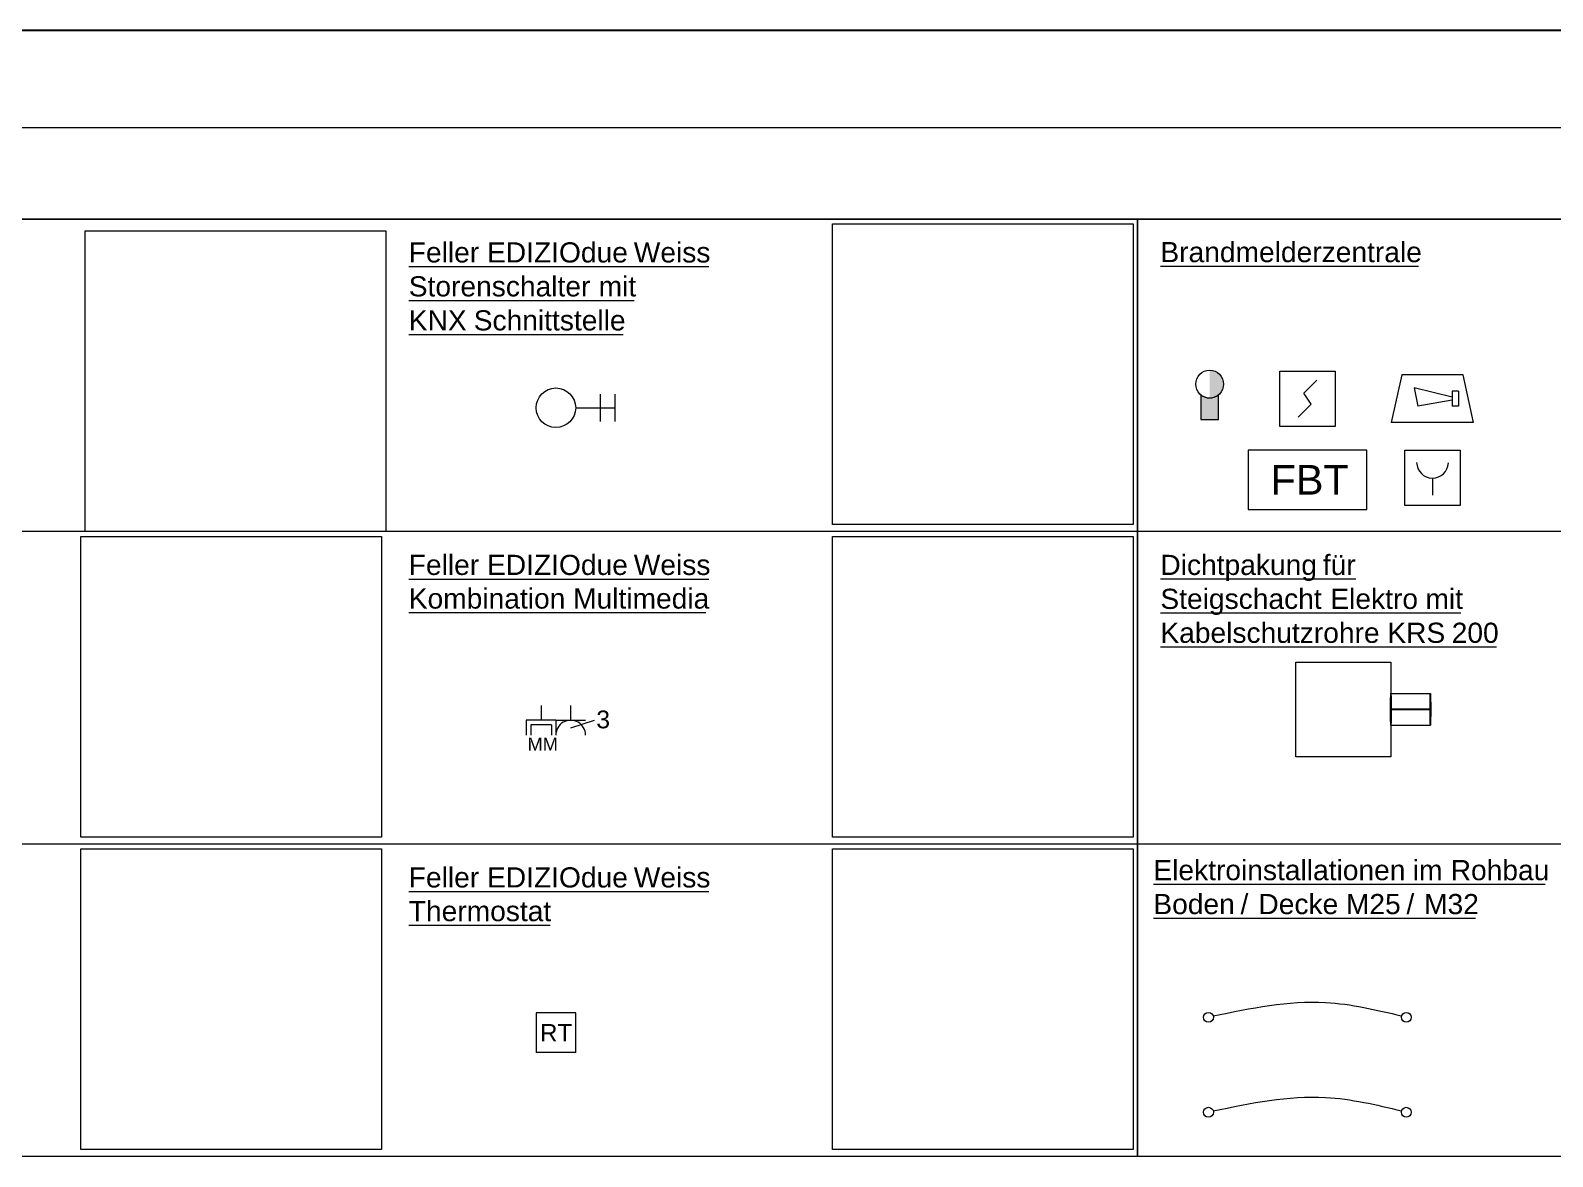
# Model space of a CAD drawing. Extents: x -1132 to 613, y -179 to 712.
# Drawn here: x -299.8 to -107.5, y 373.2 to 515.5 of the extents above; entities that cross this region are included whole.
import ezdxf
from ezdxf.lldxf.tags import DXFTag

# ---------------------------------------------------------------- set-up
doc = ezdxf.new("R2010")
doc.units = 0
doc.layers.get('0').update_dxf_attribs({"lineweight": 13})
for name, color, linetype, lineweight, true_color in [('EL01_WAN_Brandmeldeanlagen', 7, 'Continuous', 13, 0xff8000), ('EL01_WAN_HLKS', 5, 'Continuous', 13, 0x0000ff), ('EL01_WAN_Leitung_Licht', 7, 'Continuous', 13, 0x0080ff), ('EL01_WAN_Licht', 7, 'Continuous', 13, 0x0080ff), ('EL01_WAN_Multimedia', 6, 'Continuous', 13, 0xff00ff), ('EL01_WAN_Storen', 1, 'Continuous', 13, 0xff0000), ('EL01_WAN_Verteiler', 1, 'Continuous', 13, 0xff0000), ('EL01_WANX_Bitmap', 1, 'Continuous', 13, 0xff0000), ('L_Röhre Boden', 1, 'Continuous', 13, 0xff0000)]:
    doc.layers.add(name, color=color, linetype=linetype, lineweight=lineweight, true_color=true_color)
for name, color, linetype, lineweight in [('EL01_WAN_I0_Legende', 7, 'Continuous', 13), ('EL01_WAN_Rahmen', 7, 'Continuous', 13), ('EL01_WAN_Text', 7, 'Continuous', 13)]:
    doc.layers.add(name, color=color, linetype=linetype, lineweight=lineweight)
doc.styles.get("Standard").update_dxf_attribs({"font": 'arial.ttf'})
tags = doc.linetypes.add('STRICHPUNKT2', pattern=[12.7, 6.35, -3.175, 0, -3.175]).pattern_tags.tags
tags[10:11] = [DXFTag(74, 4), DXFTag(75, 0), DXFTag(340, '0'), DXFTag(46, 0.0), DXFTag(50, 0.0), DXFTag(44, 0.0), DXFTag(45, 0.0)]
tags[8:9] = [DXFTag(74, 4), DXFTag(75, 0), DXFTag(340, '0'), DXFTag(46, 0.0), DXFTag(50, 0.0), DXFTag(44, 0.0), DXFTag(45, 0.0)]
tags[6:7] = [DXFTag(74, 4), DXFTag(75, 0), DXFTag(340, '0'), DXFTag(46, 0.0), DXFTag(50, 0.0), DXFTag(44, 0.0), DXFTag(45, 0.0)]
tags[4:5] = [DXFTag(74, 4), DXFTag(75, 0), DXFTag(340, '0'), DXFTag(46, 0.0), DXFTag(50, 0.0), DXFTag(44, 0.0), DXFTag(45, 0.0)]
picture_1 = doc.add_image_def('image3.png', size_in_pixel=(320, 320))
picture_2 = doc.add_image_def('image14.png', size_in_pixel=(320, 320))
picture_3 = doc.add_image_def('image15.png', size_in_pixel=(320, 320))
picture_4 = doc.add_image_def('image16.png', size_in_pixel=(320, 320))
picture_5 = doc.add_image_def('image17.png', size_in_pixel=(460, 460))
picture_6 = doc.add_image_def('image18.png', size_in_pixel=(460, 460))

# ---------------------------------------------------------------- blocks, each defined once
blk = doc.blocks.new('Blockreferenz-A0UJ3599XE', base_point=(-539.92, 373.19))
at = {"layer": 'EL01_WAN_Brandmeldeanlagen', "lineweight": -2}
for points in [[(-150.79, 469.06), (-150.79, 472.58), (-150.34, 472.52), (-149.92, 472.34), (-149.57, 472.06), (-149.29, 471.69), (-149.12, 471.27), (-149.06, 470.82), (-149.12, 470.37), (-149.29, 469.95), (-149.57, 469.59), (-149.92, 469.31), (-150.34, 469.13)], [(-151.91, 469.46), (-151.5, 469.21), (-151.03, 469.08), (-150.55, 469.08), (-150.08, 469.21), (-149.67, 469.46), (-149.67, 466.36), (-151.91, 466.36)]]:
    blk.add_hatch(color=256, dxfattribs=at).paths.add_polyline_path(points)
for p, q in [((-141.92, 472.48), (-134.92, 472.48)), ((-141.92, 465.48), (-141.92, 472.48)), ((-134.92, 472.48), (-134.92, 465.48)), ((-126.51, 471.98), (-127.84, 465.98)), ((-118.77, 471.98), (-126.51, 471.98)), ((-117.44, 465.98), (-118.77, 471.98)), ((-151.91, 469.46), (-151.91, 466.36)), ((-149.67, 466.36), (-149.67, 469.46)), ((-138.89, 469.68), (-137.26, 471.32)), ((-137.96, 468.28), (-138.89, 469.68)), ((-120.12, 469.18), (-124.96, 470.34)), ((-124.96, 470.34), (-124.48, 468.04)), ((-119.32, 469.94), (-120.12, 469.94)), ((-120.12, 469.93), (-120.12, 468.02)), ((-119.32, 469.93), (-119.32, 468.02)), ((-139.59, 466.65), (-137.96, 468.28)), ((-120.12, 468.79), (-124.48, 468.04)), ((-119.32, 468.02), (-120.12, 468.02)), ((-151.91, 466.36), (-149.67, 466.36)), ((-117.44, 465.98), (-127.84, 465.98)), ((-134.92, 465.48), (-141.92, 465.48)), ((-145.92, 462.48), (-145.92, 454.98)), ((-138.42, 462.48), (-145.92, 462.48)), ((-130.92, 462.48), (-138.42, 462.48)), ((-130.92, 454.98), (-130.92, 462.48)), ((-126.14, 462.48), (-119.14, 462.48)), ((-126.14, 455.48), (-126.14, 462.48)), ((-119.14, 462.48), (-119.14, 455.48)), ((-122.62, 458.95), (-122.62, 456.78)), ((-145.92, 454.98), (-138.42, 454.98)), ((-138.42, 454.98), (-130.92, 454.98)), ((-119.14, 455.48), (-126.14, 455.48))]:
    blk.add_line(p, q, dxfattribs=at)
blk.add_circle((-150.79, 470.82), 1.76, dxfattribs=at)
for centre, major_axis, end_param in [((-150.79, 470.9), (-1.12, -1.43), 1.326405), ((-122.62, 460.96), (-2.01, -0.04), 3.075304)]:
    blk.add_ellipse(centre, major_axis=major_axis, ratio=1, start_param=0, end_param=end_param, dxfattribs=at)
at = {"layer": 'EL01_WAN_HLKS', "linetype": 'ByBlock', "lineweight": -2, "ltscale": 0.13}
for p, q in [((-230.92, 391.34), (-235.92, 391.34)), ((-235.92, 391.34), (-235.92, 386.34)), ((-230.92, 386.34), (-230.92, 391.34)), ((-230.92, 386.34), (-235.92, 386.34))]:
    blk.add_line(p, q, dxfattribs=at)
at = {"layer": 'EL01_WAN_Leitung_Licht', "linetype": 'ByBlock', "lineweight": -2, "ltscale": 0.13, "end_tangent": (0.95964, -0.281233)}
blk.add_spline([(-150.34, 390.96, 3), (-136.13, 392.67, 3), (-126.53, 390.97, 3)], degree=3, dxfattribs=at)
at = {"layer": 'EL01_WAN_Leitung_Licht', "color": 1, "linetype": 'ByBlock', "lineweight": -2, "ltscale": 0.13, "true_color": 0xff0000, "end_tangent": (0.95964, -0.281233)}
blk.add_spline([(-150.34, 378.96, 3), (-136.13, 380.67, 3), (-126.53, 378.97, 3)], degree=3, dxfattribs=at)
at = {"layer": 'EL01_WAN_Licht', "lineweight": -2}
for p, q in [((-231.55, 428.34), (-231.55, 430.21)), ((-233.42, 428.34), (-229.67, 428.34)), ((-231.55, 427.4), (-228.55, 428.34))]:
    blk.add_line(p, q, dxfattribs=at)
for centre in [(-150.94, 390.79), (-125.94, 390.79)]:
    blk.add_circle(centre, 0.625, dxfattribs=at)
at = {"layer": 'EL01_WAN_Licht', "color": 1, "lineweight": -2, "true_color": 0xff0000}
for centre in [(-150.94, 378.79), (-125.94, 378.79)]:
    blk.add_circle(centre, 0.625, dxfattribs=at)
at = {"layer": 'EL01_WAN_Licht', "lineweight": -2}
blk.add_ellipse((-231.55, 426.46), major_axis=(1.88, 0), ratio=1, start_param=0, end_param=3.141593, dxfattribs=at)
at = {"layer": 'EL01_WAN_Multimedia', "lineweight": -2}
for p, q in [((-235.3, 430.21), (-235.3, 428.34)), ((-237.17, 428.34), (-237.17, 426.46)), ((-233.42, 428.34), (-237.17, 428.34)), ((-236.61, 427.78), (-236.61, 426.46)), ((-233.98, 427.78), (-236.61, 427.78)), ((-233.98, 427.78), (-233.98, 426.46)), ((-233.42, 428.34), (-233.42, 426.46))]:
    blk.add_line(p, q, dxfattribs=at)
at = {"layer": 'EL01_WAN_Rahmen', "color": 0, "linetype": 'ByBlock', "lineweight": -2, "ltscale": 0.13}
for p, q in [((-539.92, 503.28), (30.08, 503.28)), ((-349.92, 491.69), (29.2, 491.69)), ((30.08, 491.69), (-349.92, 491.69)), ((-159.92, 491.69), (-159.92, 452.19)), ((-159.92, 452.19), (-159.92, 491.69)), ((-159.92, 452.19), (-349.92, 452.19)), ((-159.92, 452.19), (-159.92, 412.69)), ((30.08, 452.19), (-159.92, 452.19)), ((-159.92, 412.69), (-159.92, 452.19)), ((-159.92, 412.69), (-349.92, 412.69)), ((-159.92, 412.69), (-159.92, 373.19)), ((30.08, 412.69), (-159.92, 412.69)), ((-159.92, 373.19), (-159.92, 412.69)), ((-159.92, 373.19), (-349.92, 373.19)), ((30.08, 373.19), (-159.92, 373.19))]:
    blk.add_line(p, q, dxfattribs=at)
at = {"layer": 'EL01_WAN_Storen', "lineweight": -2}
for p, q in [((-227.83, 469.56), (-227.83, 466.11)), ((-225.98, 469.56), (-225.98, 466.11)), ((-230.92, 467.84), (-225.98, 467.84))]:
    blk.add_line(p, q, dxfattribs=at)
blk.add_circle((-233.42, 467.84), 2.5, dxfattribs=at)
at = {"layer": 'EL01_WAN_Text', "color": 7, "linetype": 'ByBlock', "lineweight": -2, "ltscale": 0.13, "true_color": 0xffffff}
for p, q in [((-252.02, 485.69), (-243.36, 485.69)), ((-243.36, 485.69), (-242.13, 485.69)), ((-242.13, 485.69), (-224.77, 485.69)), ((-224.77, 485.69), (-223.58, 485.69)), ((-223.58, 485.69), (-214.08, 485.69)), ((-157.02, 485.73), (-124.4, 485.73)), ((-252.02, 481.4), (-229.19, 481.4)), ((-229.19, 481.4), (-228.02, 481.4)), ((-228.02, 481.4), (-223.53, 481.4)), ((-252.02, 477.1), (-244.99, 477.1)), ((-244.99, 477.1), (-243.81, 477.1)), ((-243.81, 477.1), (-224.94, 477.1)), ((-252.02, 446.19), (-243.36, 446.19)), ((-243.36, 446.19), (-242.13, 446.19)), ((-242.13, 446.19), (-224.77, 446.19)), ((-224.77, 446.19), (-223.58, 446.19)), ((-223.58, 446.19), (-214.08, 446.19)), ((-157.02, 446.2), (-137.75, 446.2)), ((-137.75, 446.2), (-136.49, 446.2)), ((-136.49, 446.2), (-132.32, 446.2)), ((-252.02, 441.94), (-232.74, 441.94)), ((-232.74, 441.94), (-231.25, 441.94)), ((-231.25, 441.94), (-214.46, 441.94)), ((-157.02, 441.9), (-136.83, 441.9)), ((-136.83, 441.9), (-135.54, 441.9)), ((-135.54, 441.9), (-124.88, 441.9)), ((-124.88, 441.9), (-123.52, 441.9)), ((-123.52, 441.9), (-119.04, 441.9)), ((-157.02, 437.61), (-129.74, 437.61)), ((-129.74, 437.61), (-128.34, 437.61)), ((-128.34, 437.61), (-121.47, 437.61)), ((-121.47, 437.61), (-120.2, 437.61)), ((-120.2, 437.61), (-114.52, 437.61)), ((-252.02, 406.69), (-243.36, 406.69)), ((-243.36, 406.69), (-242.13, 406.69)), ((-242.13, 406.69), (-224.77, 406.69)), ((-224.77, 406.69), (-223.58, 406.69)), ((-223.58, 406.69), (-214.08, 406.69)), ((-157.91, 407.61), (-126.59, 407.61)), ((-126.59, 407.61), (-125.12, 407.61)), ((-125.12, 407.61), (-121.83, 407.61)), ((-121.83, 407.61), (-120.33, 407.61)), ((-120.33, 407.61), (-108.4, 407.61)), ((-252.02, 402.44), (-234.13, 402.44)), ((-157.91, 403.32), (-148.12, 403.32)), ((-148.12, 403.32), (-146.89, 403.32)), ((-146.89, 403.32), (-145.9, 403.32)), ((-145.9, 403.32), (-144.63, 403.32)), ((-144.63, 403.32), (-134.97, 403.32)), ((-134.97, 403.32), (-133.57, 403.32)), ((-133.57, 403.32), (-127.05, 403.32)), ((-127.05, 403.32), (-125.92, 403.32)), ((-125.92, 403.32), (-124.93, 403.32)), ((-124.93, 403.32), (-123.69, 403.32)), ((-123.69, 403.32), (-117.21, 403.32))]:
    blk.add_line(p, q, dxfattribs=at)
at = {"layer": 'EL01_WAN_Verteiler', "lineweight": -2}
for p, q in [((-139.91, 423.7), (-139.91, 435.7)), ((-139.91, 435.7), (-127.91, 435.7)), ((-127.91, 435.7), (-127.91, 423.7)), ((-127.91, 423.7), (-139.91, 423.7))]:
    blk.add_line(p, q, dxfattribs=at)
at = {"layer": 'L_Röhre Boden', "linetype": 'ByBlock', "lineweight": -2, "ltscale": 0.13}
for p, q in [((-127.89, 431.7), (-122.89, 431.7)), ((-127.89, 427.7), (-122.89, 427.7))]:
    blk.add_line(p, q, dxfattribs=at)
at = {"layer": 'L_Röhre Boden', "linetype": 'STRICHPUNKT2', "lineweight": 25, "ltscale": 0.25}
blk.add_line((-122.89, 429.7), (-127.89, 429.7), dxfattribs=at)
at = {"layer": 'L_Röhre Boden', "linetype": 'ByBlock', "lineweight": -2, "ltscale": 0.13}
for centre in [(-127.89, 429.7), (-122.89, 429.7)]:
    blk.add_ellipse(centre, major_axis=(0, 2), ratio=0.018233, dxfattribs=at)
at = {"layer": 'EL01_WAN_Brandmeldeanlagen', "lineweight": -2, "insert": (-143.1, 460.61), "char_height": 3.75, "attachment_point": 1}
blk.add_mtext('{\\fArial;FBT}', dxfattribs=at)
at = {"layer": 'EL01_WAN_HLKS', "linetype": 'ByBlock', "lineweight": -2, "ltscale": 0.13, "insert": (-235.44, 389.94), "char_height": 2.2, "attachment_point": 1}
blk.add_mtext('{\\fArial;RT}', dxfattribs=at)
at = {"layer": 'EL01_WAN_Licht', "lineweight": -2, "insert": (-228.32, 429.57), "char_height": 2.25, "attachment_point": 1}
blk.add_mtext('{\\fArial;3}', dxfattribs=at)
at = {"layer": 'EL01_WAN_Multimedia', "lineweight": -2, "insert": (-237.01, 426.14), "char_height": 1.65, "attachment_point": 1}
blk.add_mtext('{\\fArial;MM}', dxfattribs=at)
at = {"layer": 'EL01_WAN_Text', "color": 7, "linetype": 'ByBlock', "lineweight": -2, "ltscale": 0.13, "true_color": 0xffffff, "char_height": 2.5491, "attachment_point": 1}
for s, insert in [('{\\fArial;Feller}', (-252.02, 488.75)), ('{\\fArial;EDIZIOdue}', (-242.13, 488.75)), ('{\\fArial;Weiss}', (-223.58, 488.75)), ('{\\fArial;Brandmelderzentrale}', (-157.02, 488.79)), ('{\\fArial;Storenschalter}', (-252.02, 484.46)), ('{\\fArial;mit}', (-228.02, 484.46)), ('{\\fArial;KNX}', (-252.02, 480.16)), ('{\\fArial;Schnittstelle}', (-243.81, 480.16)), ('{\\fArial;Feller}', (-252.02, 449.25)), ('{\\fArial;EDIZIOdue}', (-242.13, 449.25)), ('{\\fArial;Weiss}', (-223.58, 449.25)), ('{\\fArial;Dichtpakung}', (-157.02, 449.25)), ('{\\fArial;für}', (-136.49, 449.25)), ('{\\fArial;Kombination}', (-252.02, 445)), ('{\\fArial;Multimedia}', (-231.25, 445)), ('{\\fArial;Steigschacht}', (-157.02, 444.96)), ('{\\fArial;Elektro}', (-135.54, 444.96)), ('{\\fArial;mit}', (-123.52, 444.96)), ('{\\fArial;Kabelschutzrohre}', (-157.02, 440.67)), ('{\\fArial;KRS}', (-128.34, 440.67)), ('{\\fArial;200}', (-120.2, 440.67)), ('{\\fArial;Feller}', (-252.02, 409.75)), ('{\\fArial;EDIZIOdue}', (-242.13, 409.75)), ('{\\fArial;Weiss}', (-223.58, 409.75)), ('{\\fArial;Elektroinstallationen}', (-157.91, 410.67)), ('{\\fArial;im}', (-125.12, 410.67)), ('{\\fArial;Rohbau}', (-120.33, 410.67)), ('{\\fArial;Boden}', (-157.91, 406.38)), ('{\\fArial;/}', (-146.89, 406.38)), ('{\\fArial;Decke}', (-144.63, 406.38)), ('{\\fArial;M25}', (-133.57, 406.38)), ('{\\fArial;/}', (-125.92, 406.38)), ('{\\fArial;M32}', (-123.69, 406.38)), ('{\\fArial;Thermostat}', (-252.02, 405.49))]:
    blk.add_mtext(s, dxfattribs=dict(at, insert=insert))
at = {"layer": 'EL01_WANX_Bitmap', "linetype": 'ByBlock', "lineweight": -2, "ltscale": 0.13}
image = blk.add_image(picture_3, insert=(-198.48, 453.07), size_in_units=(38, 38), rotation=0, dxfattribs=at)
image.dxf.flags = 7
image = blk.add_image(picture_2, insert=(-292.92, 452.19), size_in_units=(38, 38), rotation=0, dxfattribs=at)
image.dxf.flags = 7
image = blk.add_image(picture_6, insert=(-293.48, 413.57), size_in_units=(38, 38), rotation=0, dxfattribs=at)
image.dxf.flags = 7
image = blk.add_image(picture_5, insert=(-198.48, 413.57), size_in_units=(38, 38), rotation=0, dxfattribs=at)
image.dxf.flags = 7
image = blk.add_image(picture_1, insert=(-293.48, 374.07), size_in_units=(38, 38), rotation=0, dxfattribs=at)
image.dxf.flags = 7
image = blk.add_image(picture_4, insert=(-198.48, 374.07), size_in_units=(38, 38), rotation=0, dxfattribs=at)
image.dxf.flags = 7

msp = doc.modelspace()

# ---------------------------------------------------------------- linework, layer by layer
at = {"color": 0, "linetype": 'ByBlock', "lineweight": -2, "ltscale": 0.13}
msp.add_line((607.58, 515.53), (-1132.42, 515.53), dxfattribs=at)

# ---------------------------------------------------------------- block references
at = {"layer": 'EL01_WAN_I0_Legende', "ltscale": 0.13}
msp.add_blockref('Blockreferenz-A0UJ3599XE', (-539.92, 373.19), dxfattribs=at)

doc.saveas('drawing.dxf')
